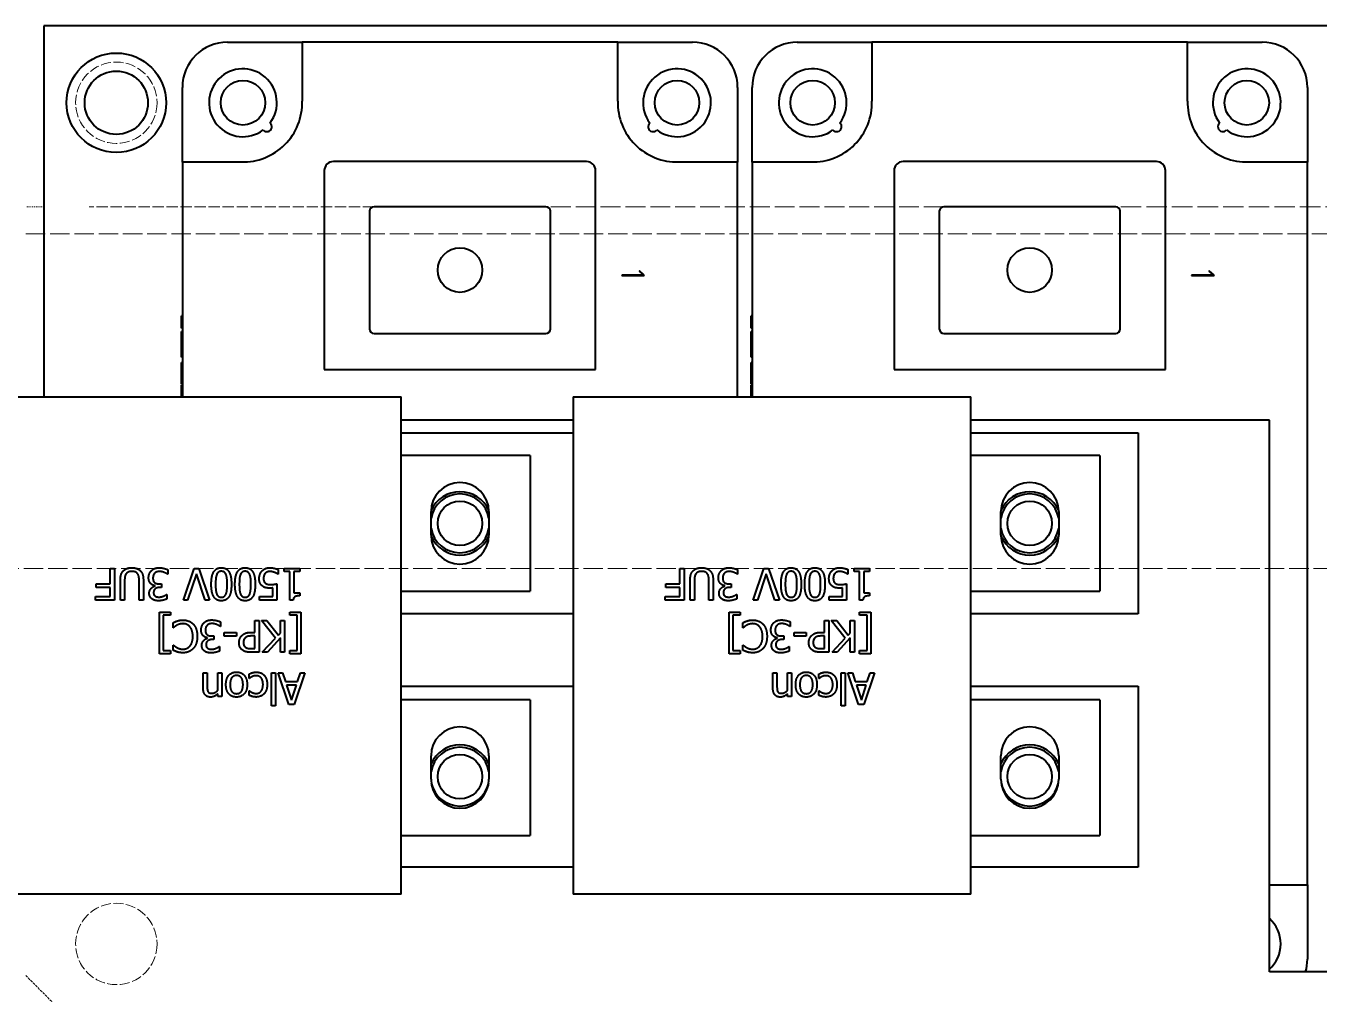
# Model space of a CAD drawing. Header units: inches. Extents: x 6934 to 18973, y 4254 to 7629.
# Drawn here: x 15527.5 to 15670.5, y 5062.8 to 5169.8 of the extents above; entities that cross this region are included whole.
import ezdxf

# ---------------------------------------------------------------- set-up
doc = ezdxf.new("R2010")
doc.units = ezdxf.units.IN
doc.header["$MEASUREMENT"] = 0
doc.linetypes.add('POWER SUPPLY CASE INLINER1$0$DASHED', pattern=[0.2067, 0.1654, -0.0413])
doc.layers.add('POWER SUPPLY CASE INLINER1$0$가려진 것(ISO)', color=2, linetype='POWER SUPPLY CASE INLINER1$0$DASHED', lineweight=18, true_color=0xffff00)
doc.layers.add('POWER SUPPLY CASE INLINER1$0$가시적인 것(ISO)', color=3, linetype='Continuous', lineweight=40, true_color=0x00ff00)

# ---------------------------------------------------------------- blocks, each defined once
blk = doc.blocks.new('POWER SUPPLY CASE INLINER1')
at = {"layer": 'POWER SUPPLY CASE INLINER1$0$가려진 것(ISO)', "ltscale": 0.476074}
blk.add_line((3721.09, 895.83), (3719.09, 895.83), dxfattribs=at)
at = {"layer": 'POWER SUPPLY CASE INLINER1$0$가려진 것(ISO)', "ltscale": 7.499643}
blk.add_line((3757.59, 895.83), (3726.09, 895.83), dxfattribs=at)
at = {"layer": 'POWER SUPPLY CASE INLINER1$0$가려진 것(ISO)', "ltscale": 13.304306}
blk.add_line((3820.59, 895.83), (3776.59, 895.83), dxfattribs=at)
at = {"layer": 'POWER SUPPLY CASE INLINER1$0$가려진 것(ISO)', "ltscale": 13.693068}
blk.add_line((3998.09, 895.83), (3839.59, 895.83), dxfattribs=at)
at = {"layer": 'POWER SUPPLY CASE INLINER1$0$가려진 것(ISO)', "ltscale": 12.978676}
blk.add_line((3719.09, 892.83), (3998.09, 892.83), dxfattribs=at)
at = {"layer": 'POWER SUPPLY CASE INLINER1$0$가려진 것(ISO)', "ltscale": 13.018734}
blk.add_line((3616.59, 855.83), (4004.09, 855.83), dxfattribs=at)
at = {"layer": 'POWER SUPPLY CASE INLINER1$0$가려진 것(ISO)', "ltscale": 1.68343}
blk.add_line((3724.09, 805.83), (3719.09, 810.83), dxfattribs=at)
at = {"layer": 'POWER SUPPLY CASE INLINER1$0$가려진 것(ISO)', "ltscale": 6.731654}
for centre in [(3729.09, 907.33), (3729.09, 814.33)]:
    blk.add_circle(centre, 4.5, dxfattribs=at)
at = {"layer": 'POWER SUPPLY CASE INLINER1$0$가시적인 것(ISO)'}
for p, q in [((3721.09, 915.83), (3721.09, 874.83)), ((3934.09, 915.83), (3721.09, 915.83)), ((3741.39, 914.03), (3749.64, 914.03)), ((3749.64, 914.03), (3749.64, 907.51)), ((3784.54, 914.03), (3749.64, 914.03)), ((3784.54, 914.03), (3792.79, 914.03)), ((3784.54, 907.51), (3784.54, 914.03)), ((3804.39, 914.03), (3812.64, 914.03)), ((3812.64, 914.03), (3812.64, 907.51)), ((3847.54, 914.03), (3812.64, 914.03)), ((3847.54, 914.03), (3855.79, 914.03)), ((3847.54, 907.51), (3847.54, 914.03)), ((3736.39, 900.78), (3736.39, 909.03)), ((3797.79, 909.03), (3797.79, 900.78)), ((3799.39, 900.78), (3799.39, 909.03)), ((3860.79, 909.03), (3860.79, 900.78)), ((3742.91, 900.78), (3736.39, 900.78)), ((3736.39, 900.78), (3736.39, 874.83)), ((3752.09, 899.83), (3752.09, 877.83)), ((3781.09, 900.83), (3753.09, 900.83)), ((3782.09, 877.83), (3782.09, 899.83)), ((3797.79, 900.78), (3791.27, 900.78)), ((3797.79, 874.83), (3797.79, 900.78)), ((3805.91, 900.78), (3799.39, 900.78)), ((3799.39, 900.78), (3799.39, 874.83)), ((3815.09, 899.83), (3815.09, 877.83)), ((3844.09, 900.83), (3816.09, 900.83)), ((3845.09, 877.83), (3845.09, 899.83)), ((3860.79, 900.78), (3854.27, 900.78)), ((3860.79, 820.88), (3860.79, 900.78)), ((3757.09, 895.33), (3757.09, 882.33)), ((3776.59, 895.83), (3757.59, 895.83)), ((3777.09, 882.33), (3777.09, 895.33)), ((3820.09, 895.33), (3820.09, 882.33)), ((3839.59, 895.83), (3820.59, 895.83)), ((3840.09, 882.33), (3840.09, 895.33)), ((3787.4, 888.27), (3784.97, 888.27)), ((3784.97, 888.27), (3784.97, 888.22)), ((3784.97, 888.22), (3787.47, 888.22)), ((3786.93, 888.76), (3786.89, 888.73)), ((3786.89, 888.73), (3787.4, 888.27)), ((3787.47, 888.28), (3786.93, 888.76)), ((3787.47, 888.22), (3787.47, 888.28)), ((3850.4, 888.27), (3847.97, 888.27)), ((3847.97, 888.27), (3847.97, 888.22)), ((3847.97, 888.22), (3850.47, 888.22)), ((3849.93, 888.76), (3849.89, 888.73)), ((3849.89, 888.73), (3850.4, 888.27)), ((3850.47, 888.28), (3849.93, 888.76)), ((3850.47, 888.22), (3850.47, 888.28)), ((3736.39, 883.76), (3736.29, 883.76)), ((3736.29, 882.41), (3736.29, 883.76)), ((3799.39, 883.76), (3799.29, 883.76)), ((3799.29, 882.41), (3799.29, 883.76)), ((3736.39, 882.41), (3736.29, 882.41)), ((3799.39, 882.41), (3799.29, 882.41)), ((3736.39, 882.03), (3736.29, 882.03)), ((3757.59, 881.83), (3776.59, 881.83)), ((3799.39, 882.03), (3799.29, 882.03)), ((3820.59, 881.83), (3839.59, 881.83)), ((3736.39, 879.71), (3736.29, 879.71)), ((3799.39, 879.71), (3799.29, 879.71)), ((3736.39, 879.21), (3736.29, 879.21)), ((3736.29, 879.2), (3736.29, 879.21)), ((3736.39, 879.2), (3736.29, 879.2)), ((3736.39, 878.62), (3736.29, 878.62)), ((3736.29, 877.69), (3736.29, 878.62)), ((3799.39, 879.21), (3799.29, 879.21)), ((3799.29, 879.2), (3799.29, 879.21)), ((3799.39, 879.2), (3799.29, 879.2)), ((3799.39, 878.62), (3799.29, 878.62)), ((3799.29, 877.69), (3799.29, 878.62)), ((3736.39, 876.77), (3736.29, 876.77)), ((3752.09, 877.83), (3782.09, 877.83)), ((3799.39, 876.77), (3799.29, 876.77)), ((3815.09, 877.83), (3845.09, 877.83)), ((3736.39, 876.41), (3736.29, 876.41)), ((3736.39, 876.24), (3736.29, 876.24)), ((3736.39, 876.14), (3736.29, 876.14)), ((3736.29, 874.83), (3736.29, 876.14)), ((3799.39, 876.41), (3799.29, 876.41)), ((3799.39, 876.24), (3799.29, 876.24)), ((3799.39, 876.14), (3799.29, 876.14)), ((3799.29, 874.83), (3799.29, 876.14)), ((3716.59, 874.83), (3760.59, 874.83)), ((3760.59, 819.83), (3760.59, 874.83)), ((3779.59, 874.83), (3779.59, 819.83)), ((3779.59, 874.83), (3823.59, 874.83)), ((3823.59, 819.83), (3823.59, 874.83)), ((3779.59, 872.23), (3760.59, 872.23)), ((3856.59, 872.23), (3823.59, 872.23)), ((3856.59, 811.23), (3856.59, 872.23)), ((3760.59, 870.83), (3779.59, 870.83)), ((3823.59, 870.83), (3842.09, 870.83)), ((3842.09, 870.83), (3842.09, 850.83)), ((3774.84, 868.33), (3760.59, 868.33)), ((3774.84, 868.33), (3774.84, 853.33)), ((3837.84, 868.33), (3823.59, 868.33)), ((3837.84, 868.33), (3837.84, 853.33)), ((3763.89, 859.53), (3763.89, 862.13)), ((3770.29, 862.13), (3770.29, 859.53)), ((3826.89, 859.53), (3826.89, 862.13)), ((3833.29, 862.13), (3833.29, 859.53)), ((3728.41, 855.84), (3728.88, 855.84)), ((3728.41, 854.16), (3728.41, 855.84)), ((3728.88, 855.84), (3728.88, 852.34)), ((3734.79, 855.21), (3734.76, 855.21)), ((3734.79, 855.7), (3734.79, 855.21)), ((3736.5, 852.34), (3737.7, 855.84)), ((3737.94, 855.25), (3736.97, 852.34)), ((3737.7, 855.84), (3738.21, 855.84)), ((3738.91, 852.34), (3737.94, 855.25)), ((3738.21, 855.84), (3739.41, 852.34)), ((3746.98, 855.22), (3746.95, 855.22)), ((3746.98, 855.72), (3746.98, 855.22)), ((3747.66, 855.49), (3747.66, 855.84)), ((3747.66, 855.84), (3749.37, 855.84)), ((3748.28, 855.49), (3747.66, 855.49)), ((3748.28, 852.33), (3748.28, 855.49)), ((3748.73, 855.49), (3748.73, 853.14)), ((3749.37, 855.49), (3748.73, 855.49)), ((3749.37, 855.84), (3749.37, 855.49)), ((3791.41, 855.84), (3791.88, 855.84)), ((3791.41, 854.16), (3791.41, 855.84)), ((3791.88, 855.84), (3791.88, 852.34)), ((3797.79, 855.21), (3797.76, 855.21)), ((3797.79, 855.7), (3797.79, 855.21)), ((3799.5, 852.34), (3800.7, 855.84)), ((3800.94, 855.25), (3799.97, 852.34)), ((3800.7, 855.84), (3801.21, 855.84)), ((3801.91, 852.34), (3800.94, 855.25)), ((3801.21, 855.84), (3802.41, 852.34)), ((3809.98, 855.22), (3809.95, 855.22)), ((3809.98, 855.72), (3809.98, 855.22)), ((3810.66, 855.49), (3810.66, 855.84)), ((3810.66, 855.84), (3812.37, 855.84)), ((3811.28, 855.49), (3810.66, 855.49)), ((3811.28, 852.33), (3811.28, 855.49)), ((3811.73, 855.49), (3811.73, 853.14)), ((3812.37, 855.49), (3811.73, 855.49)), ((3812.37, 855.84), (3812.37, 855.49)), ((3726.85, 854.16), (3728.41, 854.16)), ((3726.85, 853.74), (3726.85, 854.16)), ((3728.41, 853.74), (3726.85, 853.74)), ((3728.41, 852.76), (3728.41, 853.74)), ((3729.54, 852.34), (3729.54, 854.53)), ((3730.01, 854.54), (3730.01, 852.34)), ((3731.61, 852.34), (3731.61, 854.53)), ((3732.08, 854.53), (3732.08, 852.34)), ((3733.38, 853.9), (3733.38, 853.93)), ((3733.88, 854.14), (3734.07, 854.14)), ((3734.07, 853.75), (3733.92, 853.75)), ((3734.07, 854.14), (3734.07, 853.75)), ((3746.83, 854.15), (3746.83, 852.34)), ((3789.85, 854.16), (3791.41, 854.16)), ((3789.85, 853.74), (3789.85, 854.16)), ((3791.41, 853.74), (3789.85, 853.74)), ((3791.41, 852.76), (3791.41, 853.74)), ((3792.54, 852.34), (3792.54, 854.53)), ((3793.01, 854.54), (3793.01, 852.34)), ((3794.61, 852.34), (3794.61, 854.53)), ((3795.08, 854.53), (3795.08, 852.34)), ((3796.38, 853.9), (3796.38, 853.93)), ((3796.88, 854.14), (3797.07, 854.14)), ((3797.07, 853.75), (3796.92, 853.75)), ((3797.07, 854.14), (3797.07, 853.75)), ((3809.83, 854.15), (3809.83, 852.34)), ((3726.79, 852.34), (3726.79, 852.76)), ((3726.79, 852.76), (3728.41, 852.76)), ((3728.88, 852.34), (3726.79, 852.34)), ((3730.01, 852.34), (3729.54, 852.34)), ((3732.08, 852.34), (3731.61, 852.34)), ((3734.66, 852.98), (3734.69, 852.98)), ((3734.69, 852.98), (3734.69, 852.49)), ((3736.97, 852.34), (3736.5, 852.34)), ((3739.41, 852.34), (3738.91, 852.34)), ((3744.91, 852.75), (3746.38, 852.75)), ((3744.91, 852.34), (3744.91, 852.75)), ((3746.83, 852.34), (3744.91, 852.34)), ((3746.38, 852.75), (3746.38, 853.69)), ((3748.64, 852.33), (3748.28, 852.33)), ((3748.73, 853.14), (3749.37, 853.14)), ((3749.37, 853.14), (3749.37, 852.82)), ((3760.59, 853.33), (3774.84, 853.33)), ((3789.79, 852.34), (3789.79, 852.76)), ((3789.79, 852.76), (3791.41, 852.76)), ((3791.88, 852.34), (3789.79, 852.34)), ((3793.01, 852.34), (3792.54, 852.34)), ((3795.08, 852.34), (3794.61, 852.34)), ((3797.66, 852.98), (3797.69, 852.98)), ((3797.69, 852.98), (3797.69, 852.49)), ((3799.97, 852.34), (3799.5, 852.34)), ((3802.41, 852.34), (3801.91, 852.34)), ((3807.91, 852.75), (3809.38, 852.75)), ((3807.91, 852.34), (3807.91, 852.75)), ((3809.83, 852.34), (3807.91, 852.34)), ((3809.38, 852.75), (3809.38, 853.69)), ((3811.64, 852.33), (3811.28, 852.33)), ((3811.73, 853.14), (3812.37, 853.14)), ((3812.37, 853.14), (3812.37, 852.82)), ((3823.59, 853.33), (3837.84, 853.33)), ((3733.85, 846.42), (3733.85, 851)), ((3733.85, 851), (3735.08, 851)), ((3735.08, 851), (3735.08, 850.67)), ((3748.28, 850.67), (3748.28, 851)), ((3748.28, 851), (3749.51, 851)), ((3749.51, 851), (3749.51, 846.42)), ((3796.85, 846.42), (3796.85, 851)), ((3796.85, 851), (3798.08, 851)), ((3798.08, 851), (3798.08, 850.67)), ((3811.28, 850.67), (3811.28, 851)), ((3811.28, 851), (3812.51, 851)), ((3812.51, 851), (3812.51, 846.42)), ((3734.26, 850.67), (3734.26, 846.76)), ((3735.08, 850.67), (3734.26, 850.67)), ((3735.38, 849.29), (3735.38, 849.84)), ((3740.6, 849.44), (3740.56, 849.44)), ((3740.6, 849.94), (3740.6, 849.44)), ((3744.4, 850.08), (3744.87, 850.08)), ((3744.4, 848.78), (3744.4, 850.08)), ((3744.87, 850.08), (3744.87, 846.58)), ((3746.68, 848.14), (3745.15, 850.08)), ((3745.15, 850.08), (3745.75, 850.08)), ((3745.75, 850.08), (3747.03, 848.45)), ((3747.23, 850.08), (3747.7, 850.08)), ((3747.23, 848.68), (3747.23, 850.08)), ((3747.7, 850.08), (3747.7, 846.58)), ((3749.1, 850.67), (3748.28, 850.67)), ((3749.1, 846.76), (3749.1, 850.67)), ((3779.59, 850.83), (3760.59, 850.83)), ((3797.26, 850.67), (3797.26, 846.76)), ((3798.08, 850.67), (3797.26, 850.67)), ((3798.38, 849.29), (3798.38, 849.84)), ((3803.6, 849.44), (3803.56, 849.44)), ((3803.6, 849.94), (3803.6, 849.44)), ((3807.4, 850.08), (3807.87, 850.08)), ((3807.4, 848.78), (3807.4, 850.08)), ((3807.87, 850.08), (3807.87, 846.58)), ((3809.68, 848.14), (3808.15, 850.08)), ((3808.15, 850.08), (3808.75, 850.08)), ((3808.75, 850.08), (3810.03, 848.45)), ((3810.23, 850.08), (3810.7, 850.08)), ((3810.23, 848.68), (3810.23, 850.08)), ((3810.7, 850.08), (3810.7, 846.58)), ((3812.1, 850.67), (3811.28, 850.67)), ((3812.1, 846.76), (3812.1, 850.67)), ((3842.09, 850.83), (3823.59, 850.83)), ((3735.42, 849.29), (3735.38, 849.29)), ((3739.18, 848.13), (3739.18, 848.17)), ((3739.68, 848.38), (3739.88, 848.38)), ((3739.88, 848.38), (3739.88, 847.99)), ((3741.03, 848.34), (3741.03, 848.76)), ((3741.03, 848.76), (3742.36, 848.76)), ((3742.36, 848.34), (3741.03, 848.34)), ((3742.36, 848.76), (3742.36, 848.34)), ((3744.01, 848.78), (3744.4, 848.78)), ((3744.4, 848.38), (3744.09, 848.38)), ((3744.4, 846.98), (3744.4, 848.38)), ((3745.23, 846.58), (3746.68, 848.14)), ((3747.23, 848.19), (3745.8, 846.58)), ((3747.03, 848.45), (3747.23, 848.68)), ((3747.23, 846.58), (3747.23, 848.19)), ((3798.42, 849.29), (3798.38, 849.29)), ((3802.18, 848.13), (3802.18, 848.17)), ((3802.68, 848.38), (3802.88, 848.38)), ((3802.88, 848.38), (3802.88, 847.99)), ((3804.03, 848.34), (3804.03, 848.76)), ((3804.03, 848.76), (3805.36, 848.76)), ((3805.36, 848.34), (3804.03, 848.34)), ((3805.36, 848.76), (3805.36, 848.34)), ((3807.01, 848.78), (3807.4, 848.78)), ((3807.4, 848.38), (3807.09, 848.38)), ((3807.4, 846.98), (3807.4, 848.38)), ((3808.23, 846.58), (3809.68, 848.14)), ((3810.23, 848.19), (3808.8, 846.58)), ((3810.03, 848.45), (3810.23, 848.68)), ((3810.23, 846.58), (3810.23, 848.19)), ((3734.26, 846.76), (3735.08, 846.76)), ((3735.08, 846.76), (3735.08, 846.42)), ((3735.38, 847.37), (3735.42, 847.37)), ((3735.38, 846.81), (3735.38, 847.37)), ((3739.88, 847.99), (3739.72, 847.99)), ((3740.47, 847.22), (3740.5, 847.22)), ((3740.5, 847.22), (3740.5, 846.72)), ((3744.87, 846.58), (3743.99, 846.58)), ((3744.02, 846.98), (3744.4, 846.98)), ((3745.8, 846.58), (3745.23, 846.58)), ((3747.7, 846.58), (3747.23, 846.58)), ((3748.28, 846.76), (3749.1, 846.76)), ((3748.28, 846.42), (3748.28, 846.76)), ((3797.26, 846.76), (3798.08, 846.76)), ((3798.08, 846.76), (3798.08, 846.42)), ((3798.38, 847.37), (3798.42, 847.37)), ((3798.38, 846.81), (3798.38, 847.37)), ((3802.88, 847.99), (3802.72, 847.99)), ((3803.47, 847.22), (3803.5, 847.22)), ((3803.5, 847.22), (3803.5, 846.72)), ((3807.87, 846.58), (3806.99, 846.58)), ((3807.02, 846.98), (3807.4, 846.98)), ((3808.8, 846.58), (3808.23, 846.58)), ((3810.7, 846.58), (3810.23, 846.58)), ((3811.28, 846.76), (3812.1, 846.76)), ((3811.28, 846.42), (3811.28, 846.76)), ((3735.08, 846.42), (3733.85, 846.42)), ((3749.51, 846.42), (3748.28, 846.42)), ((3798.08, 846.42), (3796.85, 846.42)), ((3812.51, 846.42), (3811.28, 846.42)), ((3738.69, 842.61), (3738.69, 844.32)), ((3738.69, 844.32), (3739.14, 844.32)), ((3739.14, 844.32), (3739.14, 842.82)), ((3740.31, 844.32), (3740.76, 844.32)), ((3740.31, 842.36), (3740.31, 844.32)), ((3740.76, 844.32), (3740.76, 841.69)), ((3743.77, 843.67), (3743.77, 844.17)), ((3746.24, 840.66), (3746.24, 844.32)), ((3746.24, 844.32), (3746.68, 844.32)), ((3746.68, 844.32), (3746.68, 840.66)), ((3746.99, 844.32), (3747.48, 844.32)), ((3748.17, 840.82), (3746.99, 844.32)), ((3747.48, 844.32), (3747.8, 843.34)), ((3749.92, 844.32), (3748.74, 840.82)), ((3749.13, 843.34), (3749.45, 844.32)), ((3749.45, 844.32), (3749.92, 844.32)), ((3801.69, 842.61), (3801.69, 844.32)), ((3801.69, 844.32), (3802.14, 844.32)), ((3802.14, 844.32), (3802.14, 842.82)), ((3803.31, 844.32), (3803.76, 844.32)), ((3803.31, 842.36), (3803.31, 844.32)), ((3803.76, 844.32), (3803.76, 841.69)), ((3806.77, 843.67), (3806.77, 844.17)), ((3809.24, 840.66), (3809.24, 844.32)), ((3809.24, 844.32), (3809.68, 844.32)), ((3809.68, 844.32), (3809.68, 840.66)), ((3809.99, 844.32), (3810.48, 844.32)), ((3811.17, 840.82), (3809.99, 844.32)), ((3810.48, 844.32), (3810.8, 843.34)), ((3812.92, 844.32), (3811.74, 840.82)), ((3812.13, 843.34), (3812.45, 844.32)), ((3812.45, 844.32), (3812.92, 844.32)), ((3743.8, 843.67), (3743.77, 843.67)), ((3743.77, 842.33), (3743.8, 842.33)), ((3743.77, 841.83), (3743.77, 842.33)), ((3747.8, 843.34), (3749.13, 843.34)), ((3749, 842.94), (3747.92, 842.94)), ((3747.92, 842.94), (3748.47, 841.29)), ((3748.47, 841.29), (3749, 842.94)), ((3760.59, 842.83), (3779.59, 842.83)), ((3806.8, 843.67), (3806.77, 843.67)), ((3806.77, 842.33), (3806.8, 842.33)), ((3806.77, 841.83), (3806.77, 842.33)), ((3810.8, 843.34), (3812.13, 843.34)), ((3812, 842.94), (3810.92, 842.94)), ((3810.92, 842.94), (3811.47, 841.29)), ((3811.47, 841.29), (3812, 842.94)), ((3823.59, 842.83), (3842.09, 842.83)), ((3842.09, 842.83), (3842.09, 822.83)), ((3740.31, 841.69), (3740.31, 841.98)), ((3740.76, 841.69), (3740.31, 841.69)), ((3774.84, 841.33), (3760.59, 841.33)), ((3774.84, 841.33), (3774.84, 826.33)), ((3803.31, 841.69), (3803.31, 841.98)), ((3803.76, 841.69), (3803.31, 841.69)), ((3837.84, 841.33), (3823.59, 841.33)), ((3837.84, 841.33), (3837.84, 826.33)), ((3746.68, 840.66), (3746.24, 840.66)), ((3748.74, 840.82), (3748.17, 840.82)), ((3809.68, 840.66), (3809.24, 840.66)), ((3811.74, 840.82), (3811.17, 840.82)), ((3763.89, 832.53), (3763.89, 835.13)), ((3770.29, 835.13), (3770.29, 832.53)), ((3826.89, 832.53), (3826.89, 835.13)), ((3833.29, 835.13), (3833.29, 832.53)), ((3760.59, 826.33), (3774.84, 826.33)), ((3823.59, 826.33), (3837.84, 826.33)), ((3779.59, 822.83), (3760.59, 822.83)), ((3842.09, 822.83), (3823.59, 822.83)), ((3856.59, 820.88), (3860.79, 820.88)), ((3860.79, 820.88), (3860.79, 812.63)), ((3760.59, 819.83), (3716.59, 819.83)), ((3823.59, 819.83), (3779.59, 819.83)), ((3863.09, 811.23), (3856.59, 811.23))]:
    blk.add_line(p, q, dxfattribs=at)
for centre, radius in [((3729.09, 907.33), 5.5), ((3729.09, 907.33), 3.5), ((3743.09, 907.33), 2.46), ((3791.09, 907.33), 2.46), ((3806.09, 907.33), 2.46), ((3854.09, 907.33), 2.46), ((3767.09, 888.83), 2.46), ((3830.09, 888.83), 2.46), ((3767.09, 860.83), 2.46), ((3830.09, 860.83), 2.46), ((3767.09, 832.83), 2.46), ((3830.09, 832.83), 2.46)]:
    blk.add_circle(centre, radius, dxfattribs=at)
for centre, radius, start, end in [((3741.39, 909.03), 5, 90, 180), ((3792.79, 909.03), 5, 0, 90), ((3804.39, 909.03), 5, 90, 180), ((3855.79, 909.03), 5, 0, 90), ((3743.09, 907.33), 3.75, 323.3287, 306.6713), ((3791.09, 907.33), 3.75, 233.3287, 216.6713), ((3806.09, 907.33), 3.75, 323.3287, 306.6713), ((3854.09, 907.33), 3.75, 233.3287, 216.6713), ((3743.09, 907.33), 6.55, 268.4273, 1.5727), ((3791.09, 907.33), 6.55, 178.4273, 271.5727), ((3806.09, 907.33), 6.55, 268.4273, 1.5727), ((3854.09, 907.33), 6.55, 178.4273, 271.5727), ((3745.74, 904.68), 0.545, 220.8357, 49.1643), ((3788.44, 904.68), 0.545, 130.8357, 319.1643), ((3808.74, 904.68), 0.545, 220.8357, 49.1643), ((3851.44, 904.68), 0.545, 130.8357, 319.1643), ((3753.09, 899.83), 1, 90, 180), ((3781.09, 899.83), 1, 0, 90), ((3816.09, 899.83), 1, 90, 180), ((3844.09, 899.83), 1, 0, 90), ((3757.59, 895.33), 0.5, 90, 180), ((3776.59, 895.33), 0.5, 0, 90), ((3820.59, 895.33), 0.5, 90, 180), ((3839.59, 895.33), 0.5, 0, 90), ((3757.59, 882.33), 0.5, 180, 270), ((3776.59, 882.33), 0.5, 270, 0), ((3820.59, 882.33), 0.5, 180, 270), ((3839.59, 882.33), 0.5, 270, 0), ((3767.09, 862.13), 3.2, 0, 180), ((3830.09, 862.13), 3.2, 0, 180), ((3767.09, 860.83), 3.5, 23.991, 156.009), ((3767.09, 860.83), 3.25, 10.0633, 169.9367), ((3830.09, 860.83), 3.5, 23.991, 156.009), ((3830.09, 860.83), 3.25, 10.0633, 169.9367), ((3767.09, 860.83), 3.25, 190.0633, 349.9367), ((3767.09, 859.53), 3.2, 180, 0), ((3830.09, 860.83), 3.25, 190.0633, 349.9367), ((3830.09, 859.53), 3.2, 180, 0), ((3767.09, 860.83), 3.5, 203.991, 336.009), ((3830.09, 860.83), 3.5, 203.991, 336.009), ((3767.09, 835.13), 3.2, 0, 180), ((3830.09, 835.13), 3.2, 0, 180), ((3767.09, 832.83), 3.5, 23.8955, 156.1045), ((3767.09, 832.83), 3.25, 10.0633, 169.9367), ((3830.09, 832.83), 3.5, 23.8955, 156.1045), ((3830.09, 832.83), 3.25, 10.0633, 169.9367), ((3767.09, 832.53), 3.2, 180, 0), ((3830.09, 832.53), 3.2, 180, 0), ((3767.09, 832.83), 3.25, 192.2125, 347.7875), ((3830.09, 832.83), 3.25, 192.2125, 347.7875), ((3854.09, 814.33), 3.75, 311.8103, 48.1897), ((3855.79, 812.63), 5, 343.7398, 0)]:
    blk.add_arc(centre, radius, start, end, dxfattribs=at)
for points in [[(3736.29, 881.57), (3736.29, 881.79), (3736.29, 881.93), (3736.29, 882.03)], [(3736.29, 880.36), (3736.29, 880.73), (3736.29, 881.36), (3736.29, 881.57)], [(3799.29, 881.57), (3799.29, 881.79), (3799.29, 881.93), (3799.29, 882.03)], [(3799.29, 880.36), (3799.29, 880.73), (3799.29, 881.36), (3799.29, 881.57)], [(3736.29, 879.71), (3736.29, 879.86), (3736.29, 880.18), (3736.29, 880.36)], [(3736.29, 879.21), (3736.29, 879.3), (3736.29, 879.59), (3736.29, 879.71)], [(3799.29, 879.71), (3799.29, 879.86), (3799.29, 880.18), (3799.29, 880.36)], [(3799.29, 879.21), (3799.29, 879.3), (3799.29, 879.59), (3799.29, 879.71)], [(3736.29, 876.77), (3736.29, 876.94), (3736.29, 877.31), (3736.29, 877.69)], [(3736.29, 876.41), (3736.29, 876.48), (3736.29, 876.58), (3736.29, 876.77)], [(3799.29, 876.77), (3799.29, 876.94), (3799.29, 877.31), (3799.29, 877.69)], [(3799.29, 876.41), (3799.29, 876.48), (3799.29, 876.58), (3799.29, 876.77)], [(3736.29, 876.24), (3736.29, 876.31), (3736.29, 876.41)], [(3799.29, 876.24), (3799.29, 876.31), (3799.29, 876.41)], [(3729.54, 854.53), (3729.54, 854.89), (3729.69, 855.42), (3729.88, 855.59)], [(3729.88, 855.59), (3730.05, 855.76), (3730.49, 855.92), (3730.81, 855.92)], [(3730.16, 855.23), (3730.07, 855.1), (3730.01, 854.77), (3730.01, 854.54)], [(3730.81, 855.52), (3730.59, 855.52), (3730.25, 855.38), (3730.16, 855.23)], [(3730.81, 855.92), (3731.12, 855.92), (3731.58, 855.76), (3731.74, 855.59)], [(3731.46, 855.23), (3731.37, 855.38), (3731.05, 855.52), (3730.81, 855.52)], [(3731.61, 854.53), (3731.61, 854.77), (3731.55, 855.1), (3731.46, 855.23)], [(3731.74, 855.59), (3731.93, 855.41), (3732.08, 854.9), (3732.08, 854.53)], [(3732.66, 854.81), (3732.66, 855.04), (3732.82, 855.44), (3732.97, 855.59)], [(3732.97, 855.59), (3733.12, 855.75), (3733.56, 855.92), (3733.83, 855.92)], [(3733.33, 855.32), (3733.24, 855.21), (3733.14, 854.96), (3733.14, 854.77)], [(3733.86, 855.51), (3733.72, 855.51), (3733.43, 855.42), (3733.33, 855.32)], [(3733.83, 855.92), (3734.1, 855.92), (3734.61, 855.79), (3734.79, 855.7)], [(3734.76, 855.21), (3734.61, 855.31), (3734.11, 855.51), (3733.86, 855.51)], [(3739.59, 854.09), (3739.59, 855.03), (3740.13, 855.92), (3740.7, 855.92)], [(3740.19, 855.16), (3740.12, 854.99), (3740.06, 854.45), (3740.06, 854.09)], [(3740.7, 855.53), (3740.51, 855.53), (3740.26, 855.34), (3740.19, 855.16)], [(3740.7, 855.92), (3741.28, 855.92), (3741.82, 855.02), (3741.82, 854.1)], [(3741.23, 855.15), (3741.16, 855.33), (3740.91, 855.53), (3740.7, 855.53)], [(3741.35, 854.1), (3741.35, 854.46), (3741.3, 854.96), (3741.23, 855.15)], [(3742.21, 854.09), (3742.21, 855.03), (3742.76, 855.92), (3743.33, 855.92)], [(3742.81, 855.16), (3742.74, 854.99), (3742.69, 854.45), (3742.69, 854.09)], [(3743.33, 855.53), (3743.14, 855.53), (3742.88, 855.34), (3742.81, 855.16)], [(3743.33, 855.92), (3743.91, 855.92), (3744.45, 855.02), (3744.45, 854.1)], [(3743.85, 855.15), (3743.79, 855.33), (3743.53, 855.53), (3743.33, 855.53)], [(3743.97, 854.1), (3743.97, 854.46), (3743.93, 854.96), (3743.85, 855.15)], [(3744.89, 854.73), (3744.89, 854.98), (3745.06, 855.42), (3745.2, 855.57)], [(3745.2, 855.57), (3745.35, 855.73), (3745.79, 855.92), (3746.06, 855.92)], [(3745.55, 855.3), (3745.46, 855.19), (3745.37, 854.92), (3745.37, 854.73)], [(3746.05, 855.51), (3745.91, 855.51), (3745.65, 855.41), (3745.55, 855.3)], [(3746.57, 855.41), (3746.43, 855.46), (3746.2, 855.51), (3746.05, 855.51)], [(3746.06, 855.92), (3746.31, 855.92), (3746.8, 855.81), (3746.98, 855.72)], [(3746.95, 855.22), (3746.89, 855.26), (3746.69, 855.36), (3746.57, 855.41)], [(3792.54, 854.53), (3792.54, 854.89), (3792.69, 855.42), (3792.88, 855.59)], [(3792.88, 855.59), (3793.05, 855.76), (3793.49, 855.92), (3793.81, 855.92)], [(3793.16, 855.23), (3793.07, 855.1), (3793.01, 854.77), (3793.01, 854.54)], [(3793.81, 855.52), (3793.59, 855.52), (3793.25, 855.38), (3793.16, 855.23)], [(3793.81, 855.92), (3794.12, 855.92), (3794.58, 855.76), (3794.74, 855.59)], [(3794.46, 855.23), (3794.37, 855.38), (3794.05, 855.52), (3793.81, 855.52)], [(3794.61, 854.53), (3794.61, 854.77), (3794.55, 855.1), (3794.46, 855.23)], [(3794.74, 855.59), (3794.93, 855.41), (3795.08, 854.9), (3795.08, 854.53)], [(3795.66, 854.81), (3795.66, 855.04), (3795.82, 855.44), (3795.97, 855.59)], [(3795.97, 855.59), (3796.12, 855.75), (3796.56, 855.92), (3796.83, 855.92)], [(3796.33, 855.32), (3796.24, 855.21), (3796.14, 854.96), (3796.14, 854.77)], [(3796.86, 855.51), (3796.72, 855.51), (3796.43, 855.42), (3796.33, 855.32)], [(3796.83, 855.92), (3797.1, 855.92), (3797.61, 855.79), (3797.79, 855.7)], [(3797.76, 855.21), (3797.61, 855.31), (3797.11, 855.51), (3796.86, 855.51)], [(3802.59, 854.09), (3802.59, 855.03), (3803.13, 855.92), (3803.7, 855.92)], [(3803.19, 855.16), (3803.12, 854.99), (3803.06, 854.45), (3803.06, 854.09)], [(3803.7, 855.53), (3803.51, 855.53), (3803.26, 855.34), (3803.19, 855.16)], [(3803.7, 855.92), (3804.28, 855.92), (3804.82, 855.02), (3804.82, 854.1)], [(3804.23, 855.15), (3804.16, 855.33), (3803.91, 855.53), (3803.7, 855.53)], [(3804.35, 854.1), (3804.35, 854.46), (3804.3, 854.96), (3804.23, 855.15)], [(3805.21, 854.09), (3805.21, 855.03), (3805.76, 855.92), (3806.33, 855.92)], [(3805.81, 855.16), (3805.74, 854.99), (3805.69, 854.45), (3805.69, 854.09)], [(3806.33, 855.53), (3806.14, 855.53), (3805.88, 855.34), (3805.81, 855.16)], [(3806.33, 855.92), (3806.91, 855.92), (3807.45, 855.02), (3807.45, 854.1)], [(3806.85, 855.15), (3806.79, 855.33), (3806.53, 855.53), (3806.33, 855.53)], [(3806.97, 854.1), (3806.97, 854.46), (3806.93, 854.96), (3806.85, 855.15)], [(3807.89, 854.73), (3807.89, 854.98), (3808.06, 855.42), (3808.2, 855.57)], [(3808.2, 855.57), (3808.35, 855.73), (3808.79, 855.92), (3809.06, 855.92)], [(3808.55, 855.3), (3808.46, 855.19), (3808.37, 854.92), (3808.37, 854.73)], [(3809.05, 855.51), (3808.91, 855.51), (3808.65, 855.41), (3808.55, 855.3)], [(3809.57, 855.41), (3809.43, 855.46), (3809.2, 855.51), (3809.05, 855.51)], [(3809.06, 855.92), (3809.31, 855.92), (3809.8, 855.81), (3809.98, 855.72)], [(3809.95, 855.22), (3809.89, 855.26), (3809.69, 855.36), (3809.57, 855.41)], [(3732.91, 854.16), (3732.8, 854.26), (3732.66, 854.58), (3732.66, 854.81)], [(3732.73, 853.11), (3732.73, 853.4), (3733.11, 853.84), (3733.38, 853.9)], [(3733.38, 853.93), (3733.27, 853.95), (3733.01, 854.06), (3732.91, 854.16)], [(3733.14, 854.77), (3733.14, 854.58), (3733.25, 854.33), (3733.35, 854.26)], [(3733.92, 853.75), (3733.6, 853.75), (3733.21, 853.45), (3733.21, 853.16)], [(3733.35, 854.26), (3733.45, 854.19), (3733.72, 854.14), (3733.88, 854.14)], [(3740.7, 852.27), (3740.13, 852.27), (3739.59, 853.18), (3739.59, 854.09)], [(3740.06, 854.09), (3740.06, 853.73), (3740.12, 853.2), (3740.19, 853.02)], [(3741.82, 854.1), (3741.82, 853.15), (3741.28, 852.27), (3740.7, 852.27)], [(3741.22, 853.03), (3741.3, 853.21), (3741.35, 853.75), (3741.35, 854.1)], [(3743.33, 852.27), (3742.75, 852.27), (3742.21, 853.18), (3742.21, 854.09)], [(3742.69, 854.09), (3742.69, 853.73), (3742.74, 853.2), (3742.82, 853.02)], [(3744.45, 854.1), (3744.45, 853.15), (3743.9, 852.27), (3743.33, 852.27)], [(3743.85, 853.03), (3743.92, 853.21), (3743.97, 853.75), (3743.97, 854.1)], [(3745.26, 853.89), (3745.08, 854.02), (3744.89, 854.41), (3744.89, 854.73)], [(3746.07, 853.67), (3745.8, 853.67), (3745.43, 853.76), (3745.26, 853.89)], [(3745.37, 854.73), (3745.37, 854.54), (3745.47, 854.3), (3745.57, 854.22)], [(3745.57, 854.22), (3745.67, 854.14), (3745.96, 854.06), (3746.14, 854.06)], [(3746.14, 854.06), (3746.34, 854.06), (3746.72, 854.12), (3746.83, 854.15)], [(3795.91, 854.16), (3795.8, 854.26), (3795.66, 854.58), (3795.66, 854.81)], [(3795.73, 853.11), (3795.73, 853.4), (3796.11, 853.84), (3796.38, 853.9)], [(3796.38, 853.93), (3796.27, 853.95), (3796.01, 854.06), (3795.91, 854.16)], [(3796.14, 854.77), (3796.14, 854.58), (3796.25, 854.33), (3796.35, 854.26)], [(3796.92, 853.75), (3796.6, 853.75), (3796.21, 853.45), (3796.21, 853.16)], [(3796.35, 854.26), (3796.45, 854.19), (3796.72, 854.14), (3796.88, 854.14)], [(3803.7, 852.27), (3803.13, 852.27), (3802.59, 853.18), (3802.59, 854.09)], [(3803.06, 854.09), (3803.06, 853.73), (3803.12, 853.2), (3803.19, 853.02)], [(3804.82, 854.1), (3804.82, 853.15), (3804.28, 852.27), (3803.7, 852.27)], [(3804.22, 853.03), (3804.3, 853.21), (3804.35, 853.75), (3804.35, 854.1)], [(3806.33, 852.27), (3805.75, 852.27), (3805.21, 853.18), (3805.21, 854.09)], [(3805.69, 854.09), (3805.69, 853.73), (3805.74, 853.2), (3805.82, 853.02)], [(3807.45, 854.1), (3807.45, 853.15), (3806.9, 852.27), (3806.33, 852.27)], [(3806.85, 853.03), (3806.92, 853.21), (3806.97, 853.75), (3806.97, 854.1)], [(3808.26, 853.89), (3808.08, 854.02), (3807.89, 854.41), (3807.89, 854.73)], [(3809.07, 853.67), (3808.8, 853.67), (3808.43, 853.76), (3808.26, 853.89)], [(3808.37, 854.73), (3808.37, 854.54), (3808.47, 854.3), (3808.57, 854.22)], [(3808.57, 854.22), (3808.67, 854.14), (3808.96, 854.06), (3809.14, 854.06)], [(3809.14, 854.06), (3809.34, 854.06), (3809.72, 854.12), (3809.83, 854.15)], [(3733.04, 852.47), (3732.89, 852.58), (3732.73, 852.9), (3732.73, 853.11)], [(3733.78, 852.27), (3733.54, 852.27), (3733.19, 852.37), (3733.04, 852.47)], [(3733.21, 853.16), (3733.21, 853.03), (3733.31, 852.84), (3733.39, 852.78)], [(3733.39, 852.78), (3733.48, 852.72), (3733.69, 852.68), (3733.82, 852.68)], [(3734.69, 852.49), (3734.54, 852.4), (3734.01, 852.27), (3733.78, 852.27)], [(3733.82, 852.68), (3733.94, 852.68), (3734.2, 852.74), (3734.32, 852.79)], [(3734.32, 852.79), (3734.43, 852.83), (3734.6, 852.94), (3734.66, 852.98)], [(3740.19, 853.02), (3740.26, 852.85), (3740.51, 852.66), (3740.7, 852.66)], [(3740.7, 852.66), (3740.9, 852.66), (3741.15, 852.85), (3741.22, 853.03)], [(3742.82, 853.02), (3742.89, 852.85), (3743.13, 852.66), (3743.33, 852.66)], [(3743.33, 852.66), (3743.52, 852.66), (3743.78, 852.85), (3743.85, 853.03)], [(3746.38, 853.69), (3746.3, 853.68), (3746.13, 853.67), (3746.07, 853.67)], [(3749.37, 852.82), (3749.01, 852.82), (3748.67, 852.62), (3748.64, 852.33)], [(3796.04, 852.47), (3795.89, 852.58), (3795.73, 852.9), (3795.73, 853.11)], [(3796.78, 852.27), (3796.54, 852.27), (3796.19, 852.37), (3796.04, 852.47)], [(3796.21, 853.16), (3796.21, 853.03), (3796.31, 852.84), (3796.39, 852.78)], [(3796.39, 852.78), (3796.48, 852.72), (3796.69, 852.68), (3796.82, 852.68)], [(3797.69, 852.49), (3797.54, 852.4), (3797.01, 852.27), (3796.78, 852.27)], [(3796.82, 852.68), (3796.94, 852.68), (3797.2, 852.74), (3797.32, 852.79)], [(3797.32, 852.79), (3797.43, 852.83), (3797.6, 852.94), (3797.66, 852.98)], [(3803.19, 853.02), (3803.26, 852.85), (3803.51, 852.66), (3803.7, 852.66)], [(3803.7, 852.66), (3803.9, 852.66), (3804.15, 852.85), (3804.22, 853.03)], [(3805.82, 853.02), (3805.89, 852.85), (3806.13, 852.66), (3806.33, 852.66)], [(3806.33, 852.66), (3806.52, 852.66), (3806.78, 852.85), (3806.85, 853.03)], [(3809.38, 853.69), (3809.3, 853.68), (3809.13, 853.67), (3809.07, 853.67)], [(3812.37, 852.82), (3812.01, 852.82), (3811.67, 852.62), (3811.64, 852.33)], [(3735.38, 849.84), (3735.5, 849.9), (3735.71, 850), (3735.85, 850.04)], [(3735.79, 849.57), (3735.66, 849.49), (3735.47, 849.34), (3735.42, 849.29)], [(3736.47, 849.74), (3736.27, 849.74), (3735.92, 849.64), (3735.79, 849.57)], [(3735.85, 850.04), (3736, 850.09), (3736.26, 850.14), (3736.47, 850.14)], [(3736.47, 850.14), (3736.81, 850.14), (3737.39, 849.91), (3737.6, 849.68)], [(3737.23, 849.39), (3737.08, 849.56), (3736.69, 849.74), (3736.47, 849.74)], [(3737.6, 849.68), (3737.81, 849.46), (3738.04, 848.78), (3738.04, 848.33)], [(3738.47, 849.04), (3738.47, 849.28), (3738.63, 849.68), (3738.78, 849.83)], [(3738.78, 849.83), (3738.93, 849.99), (3739.36, 850.15), (3739.64, 850.15)], [(3739.14, 849.55), (3739.04, 849.45), (3738.94, 849.2), (3738.94, 849.01)], [(3739.67, 849.75), (3739.52, 849.75), (3739.23, 849.66), (3739.14, 849.55)], [(3739.64, 850.15), (3739.9, 850.15), (3740.42, 850.03), (3740.6, 849.94)], [(3740.56, 849.44), (3740.41, 849.55), (3739.91, 849.75), (3739.67, 849.75)], [(3798.38, 849.84), (3798.5, 849.9), (3798.71, 850), (3798.85, 850.04)], [(3798.79, 849.57), (3798.66, 849.49), (3798.47, 849.34), (3798.42, 849.29)], [(3799.47, 849.74), (3799.27, 849.74), (3798.92, 849.64), (3798.79, 849.57)], [(3798.85, 850.04), (3799, 850.09), (3799.26, 850.14), (3799.47, 850.14)], [(3799.47, 850.14), (3799.81, 850.14), (3800.39, 849.91), (3800.6, 849.68)], [(3800.23, 849.39), (3800.08, 849.56), (3799.69, 849.74), (3799.47, 849.74)], [(3800.6, 849.68), (3800.81, 849.46), (3801.04, 848.78), (3801.04, 848.33)], [(3801.47, 849.04), (3801.47, 849.28), (3801.63, 849.68), (3801.78, 849.83)], [(3801.78, 849.83), (3801.93, 849.99), (3802.36, 850.15), (3802.64, 850.15)], [(3802.14, 849.55), (3802.04, 849.45), (3801.94, 849.2), (3801.94, 849.01)], [(3802.67, 849.75), (3802.52, 849.75), (3802.23, 849.66), (3802.14, 849.55)], [(3802.64, 850.15), (3802.9, 850.15), (3803.42, 850.03), (3803.6, 849.94)], [(3803.56, 849.44), (3803.41, 849.55), (3802.91, 849.75), (3802.67, 849.75)], [(3737.55, 848.33), (3737.55, 848.69), (3737.38, 849.21), (3737.23, 849.39)], [(3737.24, 847.28), (3737.39, 847.45), (3737.55, 848), (3737.55, 848.33)], [(3738.04, 848.33), (3738.04, 847.89), (3737.82, 847.24), (3737.6, 847)], [(3738.71, 848.4), (3738.6, 848.5), (3738.47, 848.81), (3738.47, 849.04)], [(3738.54, 847.35), (3738.54, 847.64), (3738.92, 848.08), (3739.18, 848.13)], [(3739.18, 848.17), (3739.07, 848.19), (3738.82, 848.29), (3738.71, 848.4)], [(3738.94, 849.01), (3738.94, 848.82), (3739.05, 848.57), (3739.15, 848.5)], [(3739.15, 848.5), (3739.25, 848.43), (3739.52, 848.38), (3739.68, 848.38)], [(3742.66, 847.64), (3742.66, 847.86), (3742.82, 848.27), (3742.96, 848.41)], [(3742.96, 848.41), (3743.14, 848.59), (3743.64, 848.78), (3744.01, 848.78)], [(3743.34, 848.17), (3743.24, 848.06), (3743.14, 847.82), (3743.14, 847.65)], [(3744.09, 848.38), (3743.8, 848.38), (3743.45, 848.29), (3743.34, 848.17)], [(3800.55, 848.33), (3800.55, 848.69), (3800.38, 849.21), (3800.23, 849.39)], [(3800.24, 847.28), (3800.39, 847.45), (3800.55, 848), (3800.55, 848.33)], [(3801.04, 848.33), (3801.04, 847.89), (3800.82, 847.24), (3800.6, 847)], [(3801.71, 848.4), (3801.6, 848.5), (3801.47, 848.81), (3801.47, 849.04)], [(3801.54, 847.35), (3801.54, 847.64), (3801.92, 848.08), (3802.18, 848.13)], [(3802.18, 848.17), (3802.07, 848.19), (3801.82, 848.29), (3801.71, 848.4)], [(3801.94, 849.01), (3801.94, 848.82), (3802.05, 848.57), (3802.15, 848.5)], [(3802.15, 848.5), (3802.25, 848.43), (3802.52, 848.38), (3802.68, 848.38)], [(3805.66, 847.64), (3805.66, 847.86), (3805.82, 848.27), (3805.96, 848.41)], [(3805.96, 848.41), (3806.14, 848.59), (3806.64, 848.78), (3807.01, 848.78)], [(3806.34, 848.17), (3806.24, 848.06), (3806.14, 847.82), (3806.14, 847.65)], [(3807.09, 848.38), (3806.8, 848.38), (3806.45, 848.29), (3806.34, 848.17)], [(3735.85, 846.61), (3735.74, 846.65), (3735.5, 846.75), (3735.38, 846.81)], [(3735.42, 847.37), (3735.48, 847.32), (3735.68, 847.16), (3735.82, 847.08)], [(3735.82, 847.08), (3735.95, 847.01), (3736.26, 846.92), (3736.47, 846.92)], [(3736.47, 846.52), (3736.29, 846.52), (3735.98, 846.57), (3735.85, 846.61)], [(3736.47, 846.92), (3736.69, 846.92), (3737.09, 847.1), (3737.24, 847.28)], [(3737.6, 847), (3737.39, 846.77), (3736.82, 846.52), (3736.47, 846.52)], [(3738.85, 846.71), (3738.69, 846.82), (3738.54, 847.14), (3738.54, 847.35)], [(3739.59, 846.51), (3739.35, 846.51), (3738.99, 846.6), (3738.85, 846.71)], [(3739.72, 847.99), (3739.41, 847.99), (3739.01, 847.69), (3739.01, 847.4)], [(3739.01, 847.4), (3739.01, 847.27), (3739.11, 847.08), (3739.2, 847.02)], [(3739.2, 847.02), (3739.28, 846.96), (3739.5, 846.91), (3739.62, 846.91)], [(3740.5, 846.72), (3740.35, 846.64), (3739.82, 846.51), (3739.59, 846.51)], [(3739.62, 846.91), (3739.75, 846.91), (3740, 846.97), (3740.12, 847.02)], [(3740.12, 847.02), (3740.24, 847.07), (3740.4, 847.17), (3740.47, 847.22)], [(3743.07, 846.8), (3742.88, 846.93), (3742.66, 847.34), (3742.66, 847.64)], [(3743.99, 846.58), (3743.68, 846.58), (3743.24, 846.68), (3743.07, 846.8)], [(3743.14, 847.65), (3743.14, 847.47), (3743.27, 847.2), (3743.39, 847.12)], [(3743.39, 847.12), (3743.51, 847.04), (3743.8, 846.98), (3744.02, 846.98)], [(3798.85, 846.61), (3798.74, 846.65), (3798.5, 846.75), (3798.38, 846.81)], [(3798.42, 847.37), (3798.48, 847.32), (3798.68, 847.16), (3798.82, 847.08)], [(3798.82, 847.08), (3798.95, 847.01), (3799.26, 846.92), (3799.47, 846.92)], [(3799.47, 846.52), (3799.29, 846.52), (3798.98, 846.57), (3798.85, 846.61)], [(3799.47, 846.92), (3799.69, 846.92), (3800.09, 847.1), (3800.24, 847.28)], [(3800.6, 847), (3800.39, 846.77), (3799.82, 846.52), (3799.47, 846.52)], [(3801.85, 846.71), (3801.69, 846.82), (3801.54, 847.14), (3801.54, 847.35)], [(3802.59, 846.51), (3802.35, 846.51), (3801.99, 846.6), (3801.85, 846.71)], [(3802.72, 847.99), (3802.41, 847.99), (3802.01, 847.69), (3802.01, 847.4)], [(3802.01, 847.4), (3802.01, 847.27), (3802.11, 847.08), (3802.2, 847.02)], [(3802.2, 847.02), (3802.28, 846.96), (3802.5, 846.91), (3802.62, 846.91)], [(3803.5, 846.72), (3803.35, 846.64), (3802.82, 846.51), (3802.59, 846.51)], [(3802.62, 846.91), (3802.75, 846.91), (3803, 846.97), (3803.12, 847.02)], [(3803.12, 847.02), (3803.24, 847.07), (3803.4, 847.17), (3803.47, 847.22)], [(3806.07, 846.8), (3805.88, 846.93), (3805.66, 847.34), (3805.66, 847.64)], [(3806.99, 846.58), (3806.68, 846.58), (3806.24, 846.68), (3806.07, 846.8)], [(3806.14, 847.65), (3806.14, 847.47), (3806.27, 847.2), (3806.39, 847.12)], [(3806.39, 847.12), (3806.51, 847.04), (3806.8, 846.98), (3807.02, 846.98)], [(3741.21, 843), (3741.21, 843.67), (3741.85, 844.39), (3742.38, 844.39)], [(3742.38, 844.01), (3742.04, 844.01), (3741.67, 843.51), (3741.67, 843)], [(3742.38, 844.39), (3742.93, 844.39), (3743.56, 843.65), (3743.56, 843)], [(3743.1, 843), (3743.1, 843.5), (3742.73, 844.01), (3742.38, 844.01)], [(3743.77, 844.17), (3743.84, 844.2), (3744.04, 844.29), (3744.11, 844.31)], [(3744.55, 843.99), (3744.34, 843.99), (3743.95, 843.81), (3743.8, 843.67)], [(3744.11, 844.31), (3744.23, 844.34), (3744.41, 844.38), (3744.55, 844.38)], [(3744.55, 844.38), (3744.82, 844.38), (3745.27, 844.21), (3745.43, 844.04)], [(3745.31, 843.01), (3745.31, 843.47), (3744.91, 843.99), (3744.55, 843.99)], [(3745.43, 844.04), (3745.59, 843.87), (3745.77, 843.36), (3745.77, 843.01)], [(3804.21, 843), (3804.21, 843.67), (3804.85, 844.39), (3805.38, 844.39)], [(3805.38, 844.01), (3805.04, 844.01), (3804.67, 843.51), (3804.67, 843)], [(3805.38, 844.39), (3805.93, 844.39), (3806.56, 843.65), (3806.56, 843)], [(3806.1, 843), (3806.1, 843.5), (3805.73, 844.01), (3805.38, 844.01)], [(3806.77, 844.17), (3806.84, 844.2), (3807.04, 844.29), (3807.11, 844.31)], [(3807.55, 843.99), (3807.34, 843.99), (3806.95, 843.81), (3806.8, 843.67)], [(3807.11, 844.31), (3807.23, 844.34), (3807.41, 844.38), (3807.55, 844.38)], [(3807.55, 844.38), (3807.82, 844.38), (3808.27, 844.21), (3808.43, 844.04)], [(3808.31, 843.01), (3808.31, 843.47), (3807.91, 843.99), (3807.55, 843.99)], [(3808.43, 844.04), (3808.59, 843.87), (3808.77, 843.36), (3808.77, 843.01)], [(3739.52, 841.62), (3739.13, 841.62), (3738.69, 842.13), (3738.69, 842.61)], [(3739.14, 842.82), (3739.14, 842.64), (3739.17, 842.33), (3739.22, 842.23)], [(3739.63, 842.04), (3739.8, 842.04), (3740.15, 842.21), (3740.31, 842.36)], [(3742.38, 841.62), (3741.85, 841.62), (3741.21, 842.34), (3741.21, 843)], [(3741.67, 843), (3741.67, 842.49), (3742.04, 842), (3742.38, 842)], [(3742.38, 842), (3742.73, 842), (3743.1, 842.49), (3743.1, 843)], [(3743.56, 843), (3743.56, 842.35), (3742.91, 841.62), (3742.38, 841.62)], [(3743.8, 842.33), (3743.85, 842.29), (3743.99, 842.19), (3744.1, 842.13)], [(3744.55, 842.02), (3744.9, 842.02), (3745.31, 842.54), (3745.31, 843.01)], [(3745.77, 843.01), (3745.77, 842.66), (3745.59, 842.16), (3745.43, 841.99)], [(3802.52, 841.62), (3802.13, 841.62), (3801.69, 842.13), (3801.69, 842.61)], [(3802.14, 842.82), (3802.14, 842.64), (3802.17, 842.33), (3802.22, 842.23)], [(3802.63, 842.04), (3802.8, 842.04), (3803.15, 842.21), (3803.31, 842.36)], [(3805.38, 841.62), (3804.85, 841.62), (3804.21, 842.34), (3804.21, 843)], [(3804.67, 843), (3804.67, 842.49), (3805.04, 842), (3805.38, 842)], [(3805.38, 842), (3805.73, 842), (3806.1, 842.49), (3806.1, 843)], [(3806.56, 843), (3806.56, 842.35), (3805.91, 841.62), (3805.38, 841.62)], [(3806.8, 842.33), (3806.85, 842.29), (3806.99, 842.19), (3807.1, 842.13)], [(3807.55, 842.02), (3807.9, 842.02), (3808.31, 842.54), (3808.31, 843.01)], [(3808.77, 843.01), (3808.77, 842.66), (3808.59, 842.16), (3808.43, 841.99)], [(3739.22, 842.23), (3739.28, 842.13), (3739.47, 842.04), (3739.63, 842.04)], [(3740.31, 841.98), (3740.12, 841.81), (3739.73, 841.62), (3739.52, 841.62)], [(3744.55, 841.63), (3744.33, 841.63), (3743.93, 841.75), (3743.77, 841.83)], [(3744.1, 842.13), (3744.19, 842.09), (3744.44, 842.02), (3744.55, 842.02)], [(3745.43, 841.99), (3745.27, 841.82), (3744.81, 841.63), (3744.55, 841.63)], [(3802.22, 842.23), (3802.28, 842.13), (3802.47, 842.04), (3802.63, 842.04)], [(3803.31, 841.98), (3803.12, 841.81), (3802.73, 841.62), (3802.52, 841.62)], [(3807.55, 841.63), (3807.33, 841.63), (3806.93, 841.75), (3806.77, 841.83)], [(3807.1, 842.13), (3807.19, 842.09), (3807.44, 842.02), (3807.55, 842.02)], [(3808.43, 841.99), (3808.27, 841.82), (3807.81, 841.63), (3807.55, 841.63)]]:
    blk.add_open_spline(points, degree=2, dxfattribs=at)

msp = doc.modelspace()

# ---------------------------------------------------------------- block references
msp.add_blockref('POWER SUPPLY CASE INLINER1', (11808.399, 4254.001))

doc.saveas('drawing.dxf')
